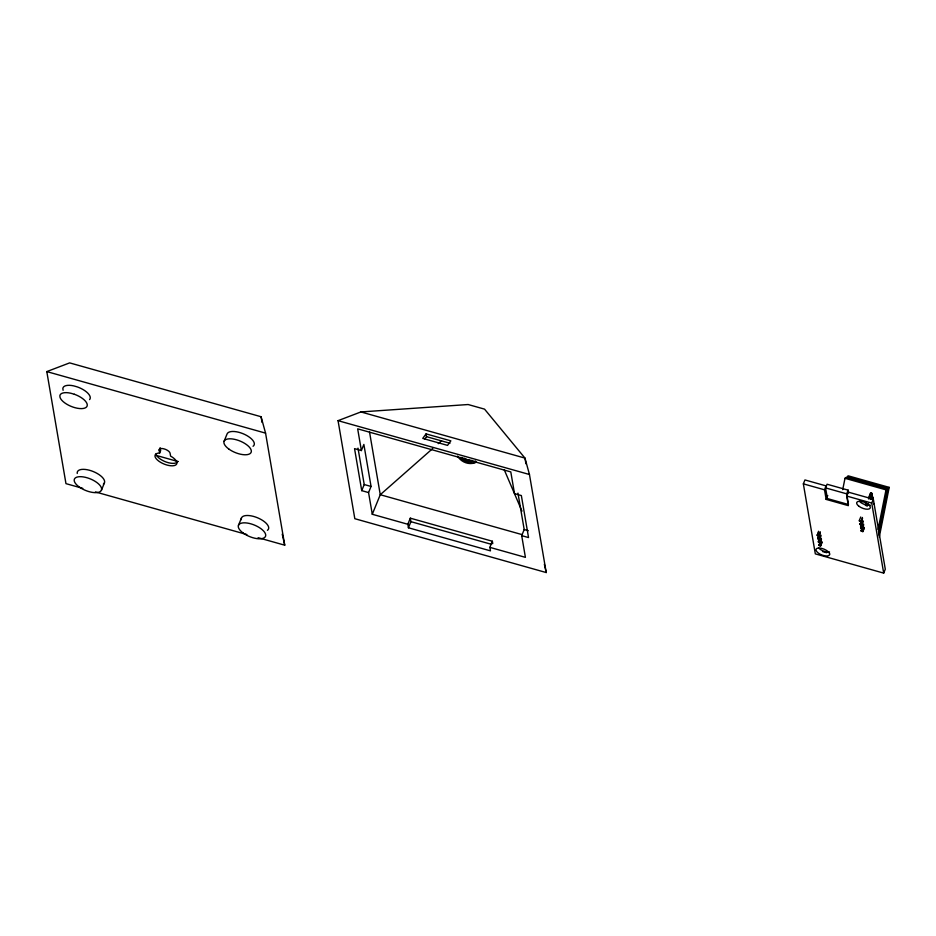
<?xml version="1.0" encoding="UTF-8"?>
<svg xmlns="http://www.w3.org/2000/svg" width="936" height="936" viewBox="0 0 936 936"><rect width="100%" height="100%" fill="white"/><g stroke="black" fill="none" stroke-linecap="round" stroke-linejoin="round"><path stroke-width="1.4" d="M842.716 489.668L844.986 478.308L846.027 477.454L887.047 488.99L878.541 531.59M878.062 529.6L886.006 489.844L887.047 488.99M878.799 535.076L888.159 488.218L889.2 487.363L848.18 475.827L847.138 476.681L888.159 488.218M879.278 537.053L889.2 487.363M101.439 490.195A14.602 6.236 22.2 0 0 83.222 476.904A14.602 6.236 22.2 0 0 79.104 486.895A14.602 6.236 22.2 0 0 101.439 490.195L104.434 482.859M159.155 450.169L160.15 447.724L160.641 450.59L159.646 453.036A11.688 4.996 22.2 0 0 155.13 455.001L155.002 456.347A11.688 4.996 22.2 0 0 166.9 465.028A11.688 4.996 22.2 0 0 176.881 462.501L176.261 460.957A11.688 4.996 22.2 0 0 170.586 456.113L170.095 453.246A5.838 2.492 22.2 0 0 164.139 448.906A5.838 2.492 22.2 0 0 159.155 450.169L159.646 453.036M224.102 441.254L227.097 433.918A14.602 6.236 22.2 0 1 244.741 434.456A14.602 6.236 22.2 0 1 253.059 446.285M238.481 525.295L241.476 517.959M368.562 492.57L361.729 490.639L354.545 448.625L361.378 450.555L363.87 444.436L371.054 486.451L368.562 492.57L372.282 514.274L407.827 524.277L408.424 527.775L490.464 550.859L489.867 547.361L492.359 541.242L410.319 518.17L407.827 524.277M361.729 490.639L364.221 484.532L357.997 448.122M372.282 514.274L380.262 494.723L432.771 448.461M408.424 527.775L410.916 521.668L410.319 518.17M489.867 547.361L525.412 557.353L521.703 535.649L524.195 529.542L517.959 493.12M803.357 483.853L804.948 479.946L826.114 485.901L824.522 489.809L826.16 499.403L848.367 505.651L846.717 496.057L848.32 492.149L873.311 499.169L885.292 569.205L883.689 573.113L815.326 553.878L803.357 483.853L824.522 489.809M847.08 504.118L827.401 498.572L825.575 487.902L827.073 484.228L848.156 490.16L848.613 492.827M826.16 499.403L827.752 495.495M818.555 531.262L817.303 535.521L818.988 535.989L820.369 532.596M818.696 532.116L817.303 535.521L818.988 535.989L818.836 535.135L817.163 534.667L817.924 535.661L818.836 535.135M820.228 531.73L817.877 538.808L819.55 539.276L820.942 535.883M817.877 538.808L818.637 538.61M819.211 538.972L818.438 542.096L820.111 542.564L821.492 539.159M820.79 535.018L819.55 539.276L817.736 537.954L819.409 538.422L818.497 538.949M819.363 539.826L818.438 542.096L820.111 542.564L819.959 541.71L818.286 541.242L819.047 542.236L819.959 541.71M821.352 538.305L819 545.384L820.673 545.852L822.065 542.447M820.392 541.979L819 545.384L820.673 545.852L821.925 541.593M819.62 545.524L820.533 544.998L818.86 544.53L819.76 545.185M848.484 504.504L846.659 493.834L848.156 490.16M860.746 516.988L859.365 520.393L859.505 521.247L861.178 521.715L861.038 520.861L859.365 520.393L861.178 521.715M865.414 505.545L866.432 503.065M868.444 498.116L870.468 493.167L871.638 493.202L872.293 494.5L870.269 499.45M868.596 498.97L870.62 494.021L871.638 493.202L872.293 494.5M859.505 521.247L860.266 521.048M871.381 493.834L871.638 493.202M862.419 517.456L860.079 524.534L861.752 525.002L863.144 521.609M867.005 506.353L868.105 503.533M870.129 498.584L872.141 493.635L870.468 493.167L870.62 494.021M862.571 518.31L860.079 524.534L861.752 525.002L861.6 524.148L859.927 523.68L860.699 524.675L861.6 524.148M871.954 497.121L872.212 496.49L872.855 497.788L872.212 496.49L871.042 496.454L872.715 496.922L871.708 499.403M862.992 520.744L860.629 527.822L862.302 528.29L863.542 524.031M861.553 525.552L860.629 527.822L862.302 528.29M861.249 527.962L862.161 527.436L860.488 526.968L861.389 527.623M883.689 573.113L871.72 503.088L873.311 499.169M861.986 527.986L861.202 531.11L862.875 531.578L864.267 528.173M863.694 524.885L861.202 531.11L862.875 531.578L864.115 527.319M861.822 531.25L862.735 530.724L861.05 530.256L861.951 530.911M426.055 433.883L422.744 438.399L447.548 445.384L450.86 440.856L426.055 433.883L426.535 436.679L424.874 438.937M438.247 443.652L441.535 440.762M860.125 521.387L861.038 520.861M82.789 488.37L65.965 483.643L46.8 371.592L69.65 362.887L261.074 416.731L265.567 433.134L284.731 545.185L258.09 537.685M338.048 420.662L360.898 411.945L468.14 404.527L484.544 409.137L524.967 458.102L529.46 474.505L546.226 572.551L354.814 518.696L338.048 420.662L529.46 474.505M844.986 478.308L886.006 489.844M825.575 487.902L846.659 493.834M846.717 496.057L871.72 503.088M360.898 411.945L524.967 458.102L525.938 463.8M426.535 436.679L449.959 443.266M822.51 551.538L826.699 552.72M46.8 371.592L265.567 433.134M364.221 484.532L371.054 486.451M524.195 529.542L528.29 530.689M522.159 534.643L380.262 494.723L369.521 431.976M521.703 535.649L528.536 537.568L521.352 495.553L514.507 493.635L510.799 471.919L357.669 428.84L361.378 450.555M410.916 521.668L491.564 544.354M155.622 455.235L178.062 461.553M95.413 491.926L246.87 534.538M504.27 469.813L521.972 511.138M544.354 564.256L546.226 572.551M282.227 534.128L284.731 545.185M873.838 503.498L873.99 504.352M492.359 541.242L492.757 543.582M261.074 416.731L262.045 422.417M63.098 390.289L62.841 388.475A14.602 6.236 22.2 0 1 73.757 385.889L77.325 386.919A14.602 6.236 22.2 0 1 89.575 399.602M472.025 460.372A12.414 11.419 49.8 0 1 469.954 460.336L466.9 459.611A12.414 11.419 49.8 0 1 464.069 458.113M473.265 461.226A13.432 12.355 49.8 0 1 461.764 457.435M475.944 462.01A14.894 13.701 49.8 0 1 473.593 462.618M476.178 462.29A14.894 13.701 49.8 0 1 457.517 456.136M475.511 460.992A13.432 12.355 49.8 0 1 460.079 457.33M829.53 551.959A7.301 3.124 22.2 0 1 818.672 548.051M870.328 505.159A7.301 3.124 22.2 0 1 859.447 501.404M77.243 473.476A14.602 6.236 22.2 0 1 93.296 471.557A14.602 6.236 22.2 0 1 103.358 484.158M177.758 461.401A11.688 4.996 22.2 0 1 166.468 462.138A11.688 4.996 22.2 0 1 156.008 453.901M241.312 519.644A14.602 6.236 22.2 0 1 257.365 517.713A14.602 6.236 22.2 0 1 267.427 530.314M74.342 394.255L70.762 393.225A14.602 6.236 22.2 0 0 59.845 395.811L60.103 397.625A14.602 6.236 22.2 0 0 75.149 407.745A14.602 6.236 22.2 0 0 87.27 404.867A14.602 6.236 22.2 0 0 74.342 394.255M873.265 500.21L872.761 499.777L873.417 501.064L873.265 500.21M829.67 554.042L829.331 553.082A7.301 3.124 22.2 0 0 818.122 548.063A7.301 3.124 22.2 0 0 820.275 554.264A7.301 3.124 22.2 0 0 829.67 554.042M859.061 506.353A7.301 3.124 22.2 0 0 870.234 508.002A7.301 3.124 22.2 0 0 861.132 501.357A7.301 3.124 22.2 0 0 859.061 506.353M228.805 449.023A14.602 6.236 22.2 0 0 251.141 452.31A14.602 6.236 22.2 0 0 232.924 439.031A14.602 6.236 22.2 0 0 228.805 449.023M243.173 533.052A14.602 6.236 22.2 0 0 265.508 536.351A14.602 6.236 22.2 0 0 247.303 523.06A14.602 6.236 22.2 0 0 243.173 533.052"/></g></svg>
